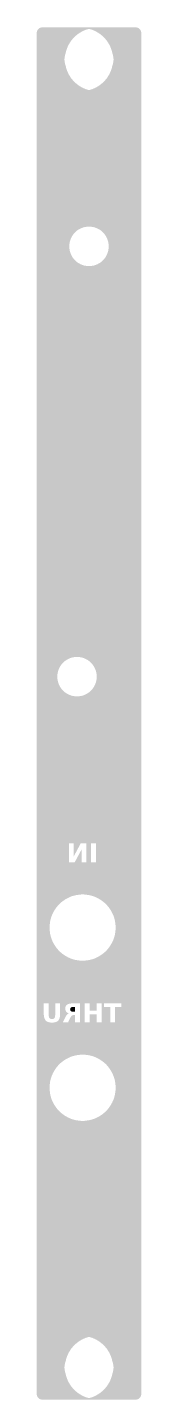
# Model space of a CAD drawing. Header units: millimetres. Extents: x 0 to 10, y 0 to 128.
import ezdxf

# ---------------------------------------------------------------- set-up
doc = ezdxf.new("R2010")
doc.units = ezdxf.units.MM
doc.layers.add('ENGRAVE_REAR_FULL_FROST', color=7, linetype='Continuous')

msp = doc.modelspace()

# ---------------------------------------------------------------- hatches: boundary and pattern name
at = {"layer": 'ENGRAVE_REAR_FULL_FROST'}
h = msp.add_hatch(color=7, dxfattribs=at)
h.paths.add_polyline_path([(9.8, 0.5), (9.8, 128), (9.8, 128.05), (9.79, 128.1), (9.78, 128.15), (9.76, 128.19), (9.74, 128.24), (9.72, 128.28), (9.69, 128.32), (9.65, 128.35), (9.62, 128.39), (9.58, 128.42), (9.54, 128.44), (9.49, 128.46), (9.45, 128.48), (9.4, 128.49), (9.35, 128.5), (9.3, 128.5), (0.5, 128.5), (0.45, 128.5), (0.4, 128.49), (0.35, 128.48), (0.31, 128.46), (0.26, 128.44), (0.22, 128.42), (0.18, 128.39), (0.15, 128.35), (0.11, 128.32), (0.08, 128.28), (0.06, 128.24), (0.04, 128.19), (0.02, 128.15), (0.01, 128.1), (0, 128.05), (0, 128), (0, 0.5), (0, 0.45), (0.01, 0.4), (0.02, 0.35), (0.04, 0.31), (0.06, 0.26), (0.08, 0.22), (0.11, 0.18), (0.15, 0.15), (0.18, 0.11), (0.22, 0.08), (0.26, 0.06), (0.31, 0.04), (0.35, 0.02), (0.4, 0.01), (0.45, 0), (0.5, 0), (9.3, 0), (9.35, 0), (9.4, 0.01), (9.45, 0.02), (9.49, 0.04), (9.54, 0.06), (9.58, 0.08), (9.62, 0.11), (9.65, 0.15), (9.69, 0.18), (9.72, 0.22), (9.74, 0.26), (9.76, 0.31), (9.78, 0.35), (9.79, 0.4), (9.8, 0.45)])
h.paths.add_polyline_path([(4.9, 122.63), (4.8, 122.66), (4.7, 122.69), (4.6, 122.72), (4.5, 122.76), (4.41, 122.8), (4.31, 122.85), (4.22, 122.89), (4.13, 122.95), (4.04, 123), (3.95, 123.06), (3.86, 123.12), (3.78, 123.18), (3.7, 123.25), (3.62, 123.31), (3.54, 123.39), (3.47, 123.46), (3.4, 123.54), (3.33, 123.62), (3.26, 123.7), (3.2, 123.78), (3.14, 123.87), (3.09, 123.96), (3.03, 124.05), (2.98, 124.14), (2.94, 124.23), (2.89, 124.33), (2.85, 124.42), (2.82, 124.52), (2.78, 124.62), (2.75, 124.72), (2.73, 124.82), (2.71, 124.93), (2.68, 125), (2.66, 125.07), (2.64, 125.14), (2.63, 125.21), (2.62, 125.28), (2.61, 125.35), (2.6, 125.43), (2.6, 125.5), (2.6, 125.57), (2.61, 125.65), (2.62, 125.72), (2.63, 125.79), (2.64, 125.86), (2.66, 125.93), (2.68, 126), (2.71, 126.07), (2.73, 126.18), (2.75, 126.28), (2.78, 126.38), (2.82, 126.48), (2.85, 126.58), (2.89, 126.67), (2.94, 126.77), (2.98, 126.86), (3.03, 126.95), (3.09, 127.04), (3.14, 127.13), (3.2, 127.22), (3.26, 127.3), (3.33, 127.38), (3.4, 127.46), (3.47, 127.54), (3.54, 127.61), (3.62, 127.69), (3.7, 127.75), (3.78, 127.82), (3.86, 127.88), (3.95, 127.94), (4.04, 128), (4.13, 128.05), (4.22, 128.11), (4.31, 128.15), (4.41, 128.2), (4.5, 128.24), (4.6, 128.28), (4.7, 128.31), (4.8, 128.34), (4.9, 128.37), (5, 128.34), (5.1, 128.31), (5.2, 128.28), (5.3, 128.24), (5.39, 128.2), (5.49, 128.15), (5.58, 128.11), (5.67, 128.05), (5.76, 128), (5.85, 127.94), (5.94, 127.88), (6.02, 127.82), (6.1, 127.75), (6.18, 127.69), (6.26, 127.61), (6.33, 127.54), (6.4, 127.46), (6.47, 127.38), (6.54, 127.3), (6.6, 127.22), (6.66, 127.13), (6.71, 127.04), (6.77, 126.95), (6.82, 126.86), (6.86, 126.77), (6.91, 126.67), (6.95, 126.58), (6.98, 126.48), (7.02, 126.38), (7.05, 126.28), (7.07, 126.18), (7.09, 126.07), (7.12, 126), (7.14, 125.93), (7.16, 125.86), (7.17, 125.79), (7.18, 125.72), (7.19, 125.65), (7.2, 125.57), (7.2, 125.5), (7.2, 125.43), (7.19, 125.35), (7.18, 125.28), (7.17, 125.21), (7.16, 125.14), (7.14, 125.07), (7.12, 125), (7.09, 124.93), (7.07, 124.82), (7.05, 124.72), (7.02, 124.62), (6.98, 124.52), (6.95, 124.42), (6.91, 124.33), (6.86, 124.23), (6.82, 124.14), (6.77, 124.05), (6.71, 123.96), (6.66, 123.87), (6.6, 123.78), (6.54, 123.7), (6.47, 123.62), (6.4, 123.54), (6.33, 123.46), (6.26, 123.39), (6.18, 123.31), (6.1, 123.25), (6.02, 123.18), (5.94, 123.12), (5.85, 123.06), (5.76, 123), (5.67, 122.95), (5.58, 122.89), (5.49, 122.85), (5.39, 122.8), (5.3, 122.76), (5.2, 122.72), (5.1, 122.69), (5, 122.66)], flags=0)
h.paths.add_polyline_path([(3.05, 108.12), (3.07, 108.24), (3.09, 108.36), (3.11, 108.48), (3.15, 108.59), (3.19, 108.71), (3.24, 108.82), (3.3, 108.92), (3.36, 109.03), (3.43, 109.13), (3.51, 109.22), (3.59, 109.31), (3.68, 109.39), (3.77, 109.47), (3.87, 109.54), (3.97, 109.6), (4.08, 109.66), (4.19, 109.71), (4.31, 109.75), (4.42, 109.79), (4.54, 109.81), (4.66, 109.83), (4.78, 109.85), (4.9, 109.85), (5.02, 109.85), (5.14, 109.83), (5.26, 109.81), (5.38, 109.79), (5.49, 109.75), (5.61, 109.71), (5.72, 109.66), (5.82, 109.6), (5.93, 109.54), (6.03, 109.47), (6.12, 109.39), (6.21, 109.31), (6.29, 109.22), (6.37, 109.13), (6.44, 109.03), (6.5, 108.92), (6.56, 108.82), (6.61, 108.71), (6.65, 108.59), (6.69, 108.48), (6.71, 108.36), (6.73, 108.24), (6.75, 108.12), (6.75, 108), (6.75, 107.88), (6.73, 107.76), (6.71, 107.64), (6.69, 107.52), (6.65, 107.41), (6.61, 107.29), (6.56, 107.18), (6.5, 107.07), (6.44, 106.97), (6.37, 106.87), (6.29, 106.78), (6.21, 106.69), (6.12, 106.61), (6.03, 106.53), (5.93, 106.46), (5.82, 106.4), (5.72, 106.34), (5.61, 106.29), (5.49, 106.25), (5.38, 106.21), (5.26, 106.19), (5.14, 106.17), (5.02, 106.15), (4.9, 106.15), (4.78, 106.15), (4.66, 106.17), (4.54, 106.19), (4.42, 106.21), (4.31, 106.25), (4.19, 106.29), (4.08, 106.34), (3.97, 106.4), (3.87, 106.46), (3.77, 106.53), (3.68, 106.61), (3.59, 106.69), (3.51, 106.78), (3.43, 106.87), (3.36, 106.97), (3.3, 107.07), (3.24, 107.18), (3.19, 107.29), (3.15, 107.41), (3.11, 107.52), (3.09, 107.64), (3.07, 107.76), (3.05, 107.88), (3.05, 108)], flags=0)
h.paths.add_polyline_path([(1.93, 67.82), (1.94, 67.94), (1.96, 68.06), (1.99, 68.18), (2.02, 68.29), (2.07, 68.41), (2.12, 68.52), (2.17, 68.62), (2.24, 68.73), (2.31, 68.83), (2.38, 68.92), (2.47, 69.01), (2.56, 69.09), (2.65, 69.17), (2.75, 69.24), (2.85, 69.3), (2.96, 69.36), (3.07, 69.41), (3.18, 69.45), (3.3, 69.49), (3.41, 69.51), (3.53, 69.53), (3.65, 69.55), (3.77, 69.55), (3.9, 69.55), (4.02, 69.53), (4.14, 69.51), (4.25, 69.49), (4.37, 69.45), (4.48, 69.41), (4.59, 69.36), (4.7, 69.3), (4.8, 69.24), (4.9, 69.17), (4.99, 69.09), (5.08, 69.01), (5.17, 68.92), (5.24, 68.83), (5.31, 68.73), (5.38, 68.62), (5.43, 68.52), (5.48, 68.41), (5.53, 68.29), (5.56, 68.18), (5.59, 68.06), (5.61, 67.94), (5.62, 67.82), (5.62, 67.7), (5.62, 67.58), (5.61, 67.46), (5.59, 67.34), (5.56, 67.22), (5.53, 67.11), (5.48, 66.99), (5.43, 66.88), (5.38, 66.78), (5.31, 66.67), (5.24, 66.57), (5.17, 66.48), (5.08, 66.39), (4.99, 66.31), (4.9, 66.23), (4.8, 66.16), (4.7, 66.1), (4.59, 66.04), (4.48, 65.99), (4.37, 65.95), (4.25, 65.91), (4.14, 65.89), (4.02, 65.87), (3.9, 65.85), (3.77, 65.85), (3.65, 65.85), (3.53, 65.87), (3.41, 65.89), (3.3, 65.91), (3.18, 65.95), (3.07, 65.99), (2.96, 66.04), (2.85, 66.1), (2.75, 66.16), (2.65, 66.23), (2.56, 66.31), (2.47, 66.39), (2.38, 66.48), (2.31, 66.57), (2.24, 66.67), (2.17, 66.78), (2.12, 66.88), (2.07, 66.99), (2.02, 67.11), (1.99, 67.22), (1.96, 67.34), (1.94, 67.46), (1.93, 67.58), (1.93, 67.7)], flags=0)
h.paths.add_polyline_path([(6.31, 37.1), (7.94, 37.1), (7.94, 36.76), (7.35, 36.76), (7.35, 35.33), (6.9, 35.33), (6.9, 36.76), (6.31, 36.76)], flags=0)
h.paths.add_polyline_path([(5.1, 52.1), (5.57, 52.1), (5.57, 52.1), (5.57, 52.09), (5.57, 52.09), (5.57, 52.07), (5.57, 52.04), (5.57, 51.99), (5.57, 51.88), (5.57, 51.65), (5.57, 51.2), (5.57, 50.3), (5.1, 50.3)], flags=0)
h.paths.add_polyline_path([(5.62, 37.1), (6.08, 37.1), (6.08, 35.33), (5.62, 35.33), (5.62, 36.08), (4.95, 36.08), (4.95, 35.33), (4.49, 35.33), (4.49, 37.1), (4.95, 37.1), (4.95, 36.43), (5.62, 36.43)], flags=0)
h.paths.add_polyline_path([(4.9, 0.13), (4.8, 0.16), (4.7, 0.19), (4.6, 0.22), (4.5, 0.26), (4.41, 0.3), (4.31, 0.35), (4.22, 0.39), (4.13, 0.45), (4.04, 0.5), (3.95, 0.56), (3.86, 0.62), (3.78, 0.68), (3.7, 0.75), (3.62, 0.81), (3.54, 0.89), (3.47, 0.96), (3.4, 1.04), (3.33, 1.12), (3.26, 1.2), (3.2, 1.28), (3.14, 1.37), (3.09, 1.46), (3.03, 1.55), (2.98, 1.64), (2.94, 1.73), (2.89, 1.83), (2.85, 1.92), (2.82, 2.02), (2.78, 2.12), (2.75, 2.22), (2.73, 2.32), (2.71, 2.43), (2.68, 2.5), (2.66, 2.57), (2.64, 2.64), (2.63, 2.71), (2.62, 2.78), (2.61, 2.85), (2.6, 2.93), (2.6, 3), (2.6, 3.07), (2.61, 3.15), (2.62, 3.22), (2.63, 3.29), (2.64, 3.36), (2.66, 3.43), (2.68, 3.5), (2.71, 3.57), (2.73, 3.68), (2.75, 3.78), (2.78, 3.88), (2.82, 3.98), (2.85, 4.08), (2.89, 4.17), (2.94, 4.27), (2.98, 4.36), (3.03, 4.45), (3.09, 4.54), (3.14, 4.63), (3.2, 4.72), (3.26, 4.8), (3.33, 4.88), (3.4, 4.96), (3.47, 5.04), (3.54, 5.11), (3.62, 5.19), (3.7, 5.25), (3.78, 5.32), (3.86, 5.38), (3.95, 5.44), (4.04, 5.5), (4.13, 5.55), (4.22, 5.61), (4.31, 5.65), (4.41, 5.7), (4.5, 5.74), (4.6, 5.78), (4.7, 5.81), (4.8, 5.84), (4.9, 5.87), (5, 5.84), (5.1, 5.81), (5.2, 5.78), (5.3, 5.74), (5.39, 5.7), (5.49, 5.65), (5.58, 5.61), (5.67, 5.55), (5.76, 5.5), (5.85, 5.44), (5.94, 5.38), (6.02, 5.32), (6.1, 5.25), (6.18, 5.19), (6.26, 5.11), (6.33, 5.04), (6.4, 4.96), (6.47, 4.88), (6.54, 4.8), (6.6, 4.72), (6.66, 4.63), (6.71, 4.54), (6.77, 4.45), (6.82, 4.36), (6.86, 4.27), (6.91, 4.17), (6.95, 4.08), (6.98, 3.98), (7.02, 3.88), (7.05, 3.78), (7.07, 3.68), (7.09, 3.57), (7.12, 3.5), (7.14, 3.43), (7.16, 3.36), (7.17, 3.29), (7.18, 3.22), (7.19, 3.15), (7.2, 3.07), (7.2, 3), (7.2, 2.93), (7.19, 2.85), (7.18, 2.78), (7.17, 2.71), (7.16, 2.64), (7.14, 2.57), (7.12, 2.5), (7.09, 2.43), (7.07, 2.32), (7.05, 2.22), (7.02, 2.12), (6.98, 2.02), (6.95, 1.92), (6.91, 1.83), (6.86, 1.73), (6.82, 1.64), (6.77, 1.55), (6.71, 1.46), (6.66, 1.37), (6.6, 1.28), (6.54, 1.2), (6.47, 1.12), (6.4, 1.04), (6.33, 0.96), (6.26, 0.89), (6.18, 0.81), (6.1, 0.75), (6.02, 0.68), (5.94, 0.62), (5.85, 0.56), (5.76, 0.5), (5.67, 0.45), (5.58, 0.39), (5.49, 0.35), (5.39, 0.3), (5.3, 0.26), (5.2, 0.22), (5.1, 0.19), (5, 0.16)], flags=0)
h.paths.add_polyline_path([(4.13, 52.1), (4.65, 52.1), (4.65, 50.3), (4.21, 50.3), (4.21, 51.53), (3.55, 50.3), (3.03, 50.3), (3.03, 52.1), (3.47, 52.1), (3.47, 50.87)], flags=0)
h.paths.add_polyline_path([(1.2, 44.36), (1.22, 44.51), (1.24, 44.67), (1.26, 44.82), (1.3, 44.98), (1.34, 45.13), (1.39, 45.28), (1.45, 45.42), (1.52, 45.57), (1.59, 45.7), (1.67, 45.84), (1.76, 45.97), (1.85, 46.1), (1.95, 46.22), (2.05, 46.34), (2.16, 46.45), (2.28, 46.55), (2.4, 46.65), (2.53, 46.74), (2.66, 46.83), (2.8, 46.91), (2.93, 46.98), (3.08, 47.05), (3.22, 47.11), (3.37, 47.16), (3.52, 47.2), (3.68, 47.24), (3.83, 47.26), (3.99, 47.28), (4.14, 47.3), (4.3, 47.3), (4.46, 47.3), (4.61, 47.28), (4.77, 47.26), (4.92, 47.24), (5.08, 47.2), (5.23, 47.16), (5.38, 47.11), (5.52, 47.05), (5.67, 46.98), (5.8, 46.91), (5.94, 46.83), (6.07, 46.74), (6.2, 46.65), (6.32, 46.55), (6.44, 46.45), (6.55, 46.34), (6.65, 46.22), (6.75, 46.1), (6.84, 45.97), (6.93, 45.84), (7.01, 45.7), (7.08, 45.57), (7.15, 45.42), (7.21, 45.28), (7.26, 45.13), (7.3, 44.98), (7.34, 44.82), (7.36, 44.67), (7.38, 44.51), (7.4, 44.36), (7.4, 44.2), (7.4, 44.04), (7.38, 43.89), (7.36, 43.73), (7.34, 43.58), (7.3, 43.42), (7.26, 43.27), (7.21, 43.12), (7.15, 42.98), (7.08, 42.83), (7.01, 42.7), (6.93, 42.56), (6.84, 42.43), (6.75, 42.3), (6.65, 42.18), (6.55, 42.06), (6.44, 41.95), (6.32, 41.85), (6.2, 41.75), (6.07, 41.66), (5.94, 41.57), (5.8, 41.49), (5.67, 41.42), (5.52, 41.35), (5.38, 41.29), (5.23, 41.24), (5.08, 41.2), (4.92, 41.16), (4.77, 41.14), (4.61, 41.12), (4.46, 41.1), (4.3, 41.1), (4.14, 41.1), (3.99, 41.12), (3.83, 41.14), (3.68, 41.16), (3.52, 41.2), (3.37, 41.24), (3.22, 41.29), (3.08, 41.35), (2.93, 41.42), (2.8, 41.49), (2.66, 41.57), (2.53, 41.66), (2.4, 41.75), (2.28, 41.85), (2.16, 41.95), (2.05, 42.06), (1.95, 42.18), (1.85, 42.3), (1.76, 42.43), (1.67, 42.56), (1.59, 42.7), (1.52, 42.83), (1.45, 42.98), (1.39, 43.12), (1.34, 43.27), (1.3, 43.42), (1.26, 43.58), (1.24, 43.73), (1.22, 43.89), (1.2, 44.04), (1.2, 44.2)], flags=0)
h.paths.add_polyline_path([(3.59, 35.33), (3.59, 36), (3.46, 36), (3.41, 36), (3.32, 35.98), (3.29, 35.95), (3.25, 35.92), (3.19, 35.83), (3.15, 35.77), (2.94, 35.33), (2.45, 35.33), (2.7, 35.84), (2.74, 35.91), (2.81, 36.02), (2.85, 36.06), (2.89, 36.1), (2.97, 36.15), (3.02, 36.16), (2.94, 36.19), (2.84, 36.25), (2.79, 36.3), (2.76, 36.33), (2.74, 36.35), (2.71, 36.42), (2.68, 36.53), (2.68, 36.61), (2.68, 36.67), (2.7, 36.78), (2.74, 36.88), (2.8, 36.95), (2.84, 36.98), (2.89, 37.01), (2.99, 37.05), (3.12, 37.08), (3.27, 37.1), (3.35, 37.1), (4.05, 37.1), (4.05, 35.33)], flags=0)
h.paths.add_polyline_path([(1.73, 37.1), (2.18, 37.1), (2.18, 36.04), (2.18, 35.95), (2.16, 35.79), (2.11, 35.65), (2.04, 35.53), (2, 35.48), (1.95, 35.44), (1.83, 35.37), (1.68, 35.33), (1.52, 35.3), (1.42, 35.3), (1.33, 35.3), (1.16, 35.33), (1.02, 35.37), (0.9, 35.44), (0.85, 35.48), (0.81, 35.53), (0.74, 35.65), (0.69, 35.79), (0.67, 35.95), (0.66, 36.04), (0.66, 37.1), (1.12, 37.1), (1.12, 36.04), (1.12, 35.94), (1.15, 35.82), (1.17, 35.75), (1.19, 35.73), (1.21, 35.71), (1.26, 35.67), (1.31, 35.65), (1.38, 35.64), (1.42, 35.63), (1.46, 35.64), (1.53, 35.65), (1.59, 35.67), (1.64, 35.71), (1.66, 35.73), (1.67, 35.75), (1.7, 35.82), (1.72, 35.94), (1.73, 36.04)], flags=0)
h.paths.add_polyline_path([(1.2, 29.36), (1.22, 29.51), (1.24, 29.67), (1.26, 29.82), (1.3, 29.98), (1.34, 30.13), (1.39, 30.28), (1.45, 30.42), (1.52, 30.57), (1.59, 30.7), (1.67, 30.84), (1.76, 30.97), (1.85, 31.1), (1.95, 31.22), (2.05, 31.34), (2.16, 31.45), (2.28, 31.55), (2.4, 31.65), (2.53, 31.74), (2.66, 31.83), (2.8, 31.91), (2.93, 31.98), (3.08, 32.05), (3.22, 32.11), (3.37, 32.16), (3.52, 32.2), (3.68, 32.24), (3.83, 32.26), (3.99, 32.28), (4.14, 32.3), (4.3, 32.3), (4.46, 32.3), (4.61, 32.28), (4.77, 32.26), (4.92, 32.24), (5.08, 32.2), (5.23, 32.16), (5.38, 32.11), (5.52, 32.05), (5.67, 31.98), (5.8, 31.91), (5.94, 31.83), (6.07, 31.74), (6.2, 31.65), (6.32, 31.55), (6.44, 31.45), (6.55, 31.34), (6.65, 31.22), (6.75, 31.1), (6.84, 30.97), (6.93, 30.84), (7.01, 30.7), (7.08, 30.57), (7.15, 30.42), (7.21, 30.28), (7.26, 30.13), (7.3, 29.98), (7.34, 29.82), (7.36, 29.67), (7.38, 29.51), (7.4, 29.36), (7.4, 29.2), (7.4, 29.04), (7.38, 28.89), (7.36, 28.73), (7.34, 28.58), (7.3, 28.42), (7.26, 28.27), (7.21, 28.12), (7.15, 27.98), (7.08, 27.83), (7.01, 27.7), (6.93, 27.56), (6.84, 27.43), (6.75, 27.3), (6.65, 27.18), (6.55, 27.06), (6.44, 26.95), (6.32, 26.85), (6.2, 26.75), (6.07, 26.66), (5.94, 26.57), (5.8, 26.49), (5.67, 26.42), (5.52, 26.35), (5.38, 26.29), (5.23, 26.24), (5.08, 26.2), (4.92, 26.16), (4.77, 26.14), (4.61, 26.12), (4.46, 26.1), (4.3, 26.1), (4.14, 26.1), (3.99, 26.12), (3.83, 26.14), (3.68, 26.16), (3.52, 26.2), (3.37, 26.24), (3.22, 26.29), (3.08, 26.35), (2.93, 26.42), (2.8, 26.49), (2.66, 26.57), (2.53, 26.66), (2.4, 26.75), (2.28, 26.85), (2.16, 26.95), (2.05, 27.06), (1.95, 27.18), (1.85, 27.3), (1.76, 27.43), (1.67, 27.56), (1.59, 27.7), (1.52, 27.83), (1.45, 27.98), (1.39, 28.12), (1.34, 28.27), (1.3, 28.42), (1.26, 28.58), (1.24, 28.73), (1.22, 28.89), (1.2, 29.04), (1.2, 29.2)], flags=0)
msp.add_hatch(color=7, dxfattribs=at).paths.add_polyline_path([(3.34, 36.32), (3.4, 36.32), (3.59, 36.32), (3.59, 36.77), (3.4, 36.77), (3.34, 36.77), (3.23, 36.74), (3.2, 36.72), (3.17, 36.69), (3.14, 36.6), (3.13, 36.55), (3.14, 36.49), (3.17, 36.4), (3.2, 36.37), (3.23, 36.35)])

doc.saveas('drawing.dxf')
